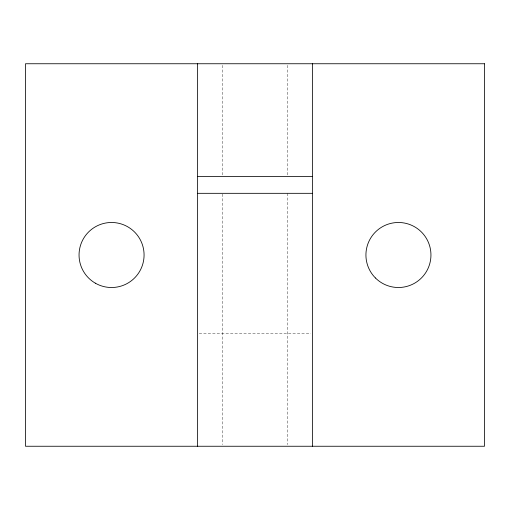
<?xml version="1.0" encoding="UTF-8"?>
<svg xmlns="http://www.w3.org/2000/svg" width="510" height="510" viewBox="0 0 510 510"><rect width="100%" height="100%" fill="white"/><g stroke="black" fill="none" stroke-linecap="round" stroke-linejoin="round"><path stroke-width="0.38" stroke-dasharray="2.55 1.91" d="M199.219 333.412L310.781 333.412M287.512 65.337L287.512 175M287.512 193.322L287.512 444.656M222.487 65.337L222.487 175M222.487 194.119L222.487 444.656"/><path stroke-width="0.76" d="M197.625 176.587L312.375 176.587M197.625 193.322L312.375 193.322M312.375 63.75L312.375 446.25M197.625 63.75L197.625 446.25M484.5 63.75L25.5 63.75L25.5 446.25L484.5 446.25L484.5 63.75M95.306 283.158A32.512 32.512 0 0 0 144.075 255A32.512 32.512 0 0 0 95.306 226.842A32.512 32.512 0 0 0 95.306 283.158M375.449 277.988A32.512 32.512 0 0 0 429.841 263.415A32.512 32.512 0 0 0 390.022 223.597A32.512 32.512 0 0 0 375.449 277.988"/></g></svg>
